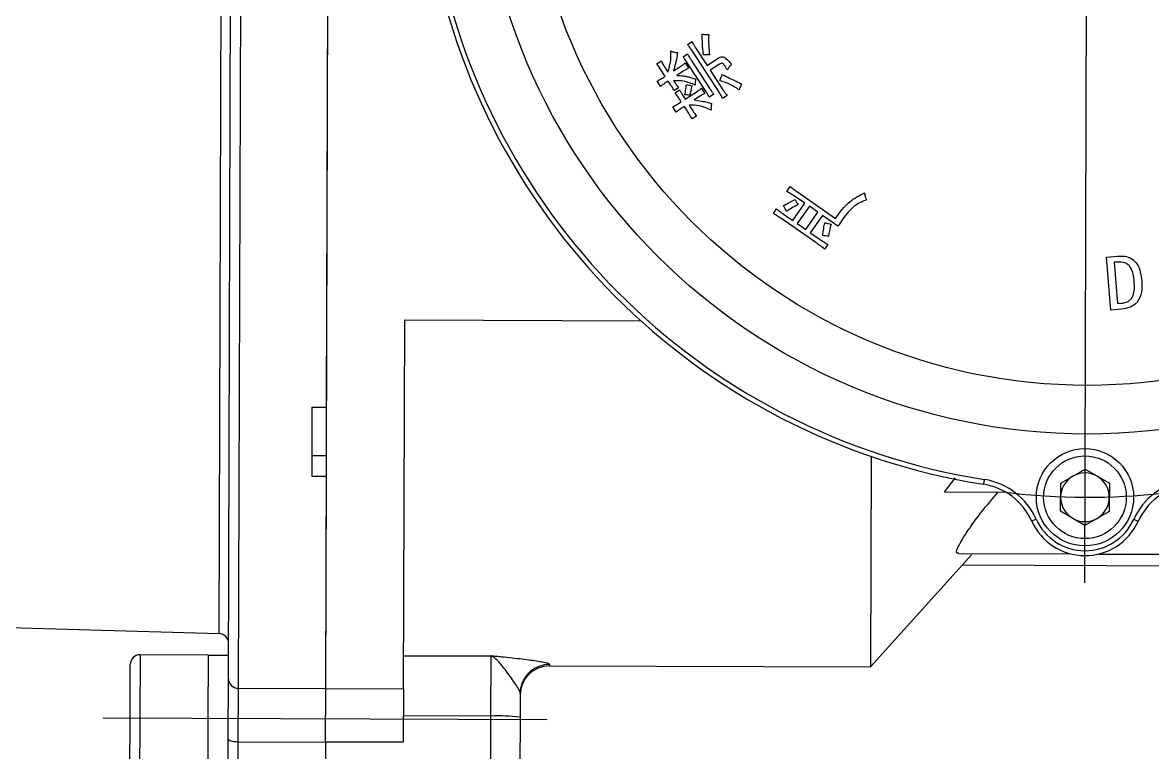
# Model space of a CAD drawing. Header units: millimetres. Extents: x 2928 to 3086, y 1537 to 1648.
# Drawn here: x 2962.84 to 2974.45, y 1610.91 to 1618.41 of the extents above; entities that cross this region are included whole.
import ezdxf

# ---------------------------------------------------------------- set-up
doc = ezdxf.new("R2010")
doc.units = ezdxf.units.MM

msp = doc.modelspace()

# ---------------------------------------------------------------- linework, layer by layer
at = {"color": 7, "linetype": 'Continuous', "lineweight": 25}
for p, q in [((2973.7552, 1612.6531), (2973.8049, 1628.2118)), ((2964.8561, 1612.1308), (2964.8807, 1619.8163)), ((2964.952, 1611.6686), (2964.9757, 1619.074)), ((2965.0756, 1619.0581), (2965.0517, 1611.5695)), ((2965.9517, 1611.5666), (2965.9756, 1619.0552)), ((2965.9609, 1614.4562), (2965.9756, 1619.0552)), ((2969.6728, 1618.1854), (2969.7181, 1618.2149)), ((2969.6255, 1618.06), (2969.6707, 1618.0894)), ((2970.0027, 1617.6835), (2969.7152, 1618.1259)), ((2969.7552, 1618.152), (2969.8731, 1617.9708)), ((2969.3549, 1617.9865), (2969.4002, 1618.0159)), ((2969.5276, 1617.913), (2969.5916, 1617.9546)), ((2969.6484, 1617.9952), (2969.6831, 1617.9419)), ((2969.8602, 1617.7046), (2969.6696, 1617.9978)), ((2969.7096, 1618.0238), (2969.9002, 1617.7306)), ((2969.8731, 1617.9708), (2969.9903, 1618.0469)), ((2970.0019, 1617.9824), (2969.906, 1617.9201)), ((2969.4423, 1617.8576), (2969.4077, 1617.9109)), ((2969.446, 1617.9395), (2969.4703, 1617.9022)), ((2969.6281, 1617.9101), (2969.5615, 1617.8668)), ((2969.906, 1617.9201), (2970.0428, 1617.7096)), ((2969.3927, 1617.7533), (2969.358, 1617.8066)), ((2969.4961, 1617.7749), (2969.4735, 1617.8096)), ((2969.5292, 1617.8116), (2969.5465, 1617.7849)), ((2969.5803, 1617.7387), (2969.535, 1617.7093)), ((2969.5444, 1617.689), (2969.5898, 1617.7184)), ((2969.8138, 1617.7351), (2969.8485, 1617.6818)), ((2969.6476, 1617.6233), (2969.7702, 1617.7029)), ((2969.8014, 1617.6549), (2969.7401, 1617.6152)), ((2969.7401, 1617.6152), (2969.8159, 1617.6037)), ((2969.9409, 1617.6736), (2969.8957, 1617.6442)), ((2970.081, 1617.6623), (2970.0331, 1617.6311)), ((2969.5554, 1617.4913), (2969.5207, 1617.5446)), ((2969.6631, 1617.5121), (2969.6389, 1617.5494)), ((2969.6875, 1617.562), (2969.703, 1617.538)), ((2969.7647, 1617.4492), (2969.7193, 1617.4198)), ((2970.6925, 1616.6756), (2970.727, 1616.7253)), ((2970.8013, 1616.67), (2971.1922, 1616.3985)), ((2970.7531, 1616.3767), (2970.877, 1616.5551)), ((2970.877, 1616.5551), (2970.7721, 1616.628)), ((2970.5542, 1616.4487), (2970.5869, 1616.4959)), ((2970.6586, 1616.4422), (2970.7531, 1616.3767)), ((2970.9243, 1616.5222), (2970.8004, 1616.3438)), ((2970.8869, 1616.2837), (2971.0109, 1616.4622)), ((2971.0109, 1616.4622), (2970.9243, 1616.5222)), ((2970.9917, 1616.1488), (2970.6295, 1616.4003)), ((2970.8004, 1616.3438), (2970.8869, 1616.2837)), ((2971.0581, 1616.4294), (2970.9341, 1616.251)), ((2971.2182, 1616.3181), (2971.0581, 1616.4294)), ((2970.9341, 1616.251), (2971.0208, 1616.1908)), ((2971.1143, 1616.1296), (2971.0816, 1616.0824)), ((2973.9796, 1616.0011), (2974.0881, 1616.0103)), ((2974.0256, 1615.4553), (2973.9796, 1616.0011)), ((2974.0932, 1615.9496), (2974.0581, 1615.9466)), ((2974.0581, 1615.9466), (2974.0939, 1615.5221)), ((2974.0939, 1615.5221), (2974.129, 1615.5251)), ((2974.1341, 1615.4644), (2974.0256, 1615.4553)), ((2966.7517, 1611.5641), (2966.7638, 1615.3543)), ((2966.7638, 1615.3543), (2969.1908, 1615.3465)), ((2965.8109, 1614.4567), (2965.8087, 1613.7496)), ((2965.8109, 1614.4567), (2965.9609, 1614.4562)), ((2965.8094, 1613.9621), (2965.9594, 1613.9616)), ((2971.5594, 1613.9518), (2971.5524, 1611.789)), ((2973.5085, 1613.6771), (2973.7589, 1613.8206)), ((2973.7589, 1613.8206), (2974.0085, 1613.6755)), ((2965.8087, 1613.7496), (2965.9587, 1613.7491)), ((2965.9517, 1611.5666), (2965.9587, 1613.7491)), ((2972.3131, 1613.5865), (2972.4275, 1613.7318)), ((2973.5076, 1613.3884), (2973.5085, 1613.6771)), ((2974.0085, 1613.6755), (2974.0076, 1613.3868)), ((2972.3131, 1613.5865), (2972.9433, 1613.5845)), ((2973.7571, 1613.2432), (2973.5076, 1613.3884)), ((2974.0076, 1613.3868), (2973.7571, 1613.2432)), ((2972.4581, 1612.9532), (2973.6139, 1612.9495)), ((2971.5524, 1611.789), (2972.5927, 1612.9401)), ((2972.4987, 1612.8359), (2978.82, 1612.8158)), ((2973.8984, 1612.9486), (2978.7369, 1612.9331)), ((2956.4184, 1612.3788), (2964.8561, 1612.1308)), ((2964.0428, 1611.9129), (2964.0407, 1611.2629)), ((2964.7428, 1611.9107), (2964.0428, 1611.9129)), ((2964.7428, 1611.9107), (2964.7407, 1611.2607)), ((2964.9528, 1611.904), (2964.7428, 1611.9047)), ((2963.9407, 1611.2633), (2963.9425, 1611.8133)), ((2966.7528, 1611.9038), (2967.6528, 1611.9009)), ((2967.6508, 1611.2836), (2967.6528, 1611.9009)), ((2968.2525, 1611.8143), (2968.2525, 1611.7995)), ((2968.2525, 1611.7995), (2971.5524, 1611.789)), ((2964.9501, 1611.0498), (2964.952, 1611.6686)), ((2965.0517, 1611.5695), (2965.05, 1611.0195)), ((2965.0517, 1611.5695), (2965.9517, 1611.5666)), ((2965.95, 1611.0166), (2965.9517, 1611.5666)), ((2965.9517, 1611.5666), (2966.7517, 1611.5641)), ((2966.7517, 1611.5641), (2966.7499, 1611.0141)), ((2967.9516, 1611.5158), (2967.9508, 1611.2706)), ((2963.6613, 1611.2642), (2968.2301, 1611.2496)), ((2963.939, 1610.7133), (2963.9407, 1611.2633)), ((2964.0407, 1611.2629), (2964.0387, 1610.6129)), ((2964.7407, 1611.2607), (2964.7386, 1610.6107)), ((2967.6508, 1611.2836), (2966.7508, 1611.2865)), ((2967.6482, 1610.4514), (2967.6508, 1611.2836)), ((2967.9508, 1611.2706), (2967.9491, 1610.7505)), ((2964.9485, 1610.56), (2964.9501, 1611.0498)), ((2965.05, 1611.0195), (2965.0482, 1610.4597)), ((2965.05, 1611.0195), (2965.95, 1611.0166)), ((2965.95, 1611.0166), (2965.9482, 1610.4568)), ((2966.7499, 1611.0141), (2965.95, 1611.0166))]:
    msp.add_line(p, q, dxfattribs=at)
at = {"color": 7, "linetype": 'Continuous', "lineweight": 25, "flags": 128}
for points in [[(2972.7173, 1613.6648), (2972.7174, 1613.6658), (2972.7179, 1613.6686), (2972.7186, 1613.6732), (2972.7196, 1613.6793), (2972.7207, 1613.6868), (2972.7221, 1613.6953), (2972.7235, 1613.7046), (2972.7251, 1613.7142)], [(2973.2101, 1613.2875), (2973.2109, 1613.2879), (2973.2135, 1613.289), (2973.2178, 1613.2909), (2973.2234, 1613.2935), (2973.2304, 1613.2965), (2973.2383, 1613.3001), (2973.2468, 1613.3039), (2973.2557, 1613.3079)], [(2974.3044, 1613.284), (2974.3035, 1613.2844), (2974.3009, 1613.2856), (2974.2967, 1613.2875), (2974.2911, 1613.2901), (2974.2842, 1613.2932), (2974.2763, 1613.2968), (2974.2678, 1613.3006), (2974.2589, 1613.3047)], [(2967.9516, 1611.5158), (2967.9575, 1611.5742), (2967.9577, 1611.5752)], [(2964.9501, 1611.0498), (2964.952, 1611.044), (2964.9576, 1611.0383), (2964.9669, 1611.0331), (2964.9793, 1611.0285), (2964.9944, 1611.0247), (2965.0117, 1611.0219), (2965.0304, 1611.0201), (2965.05, 1611.0195)]]:
    msp.add_lwpolyline(points, dxfattribs=at)
at = {"color": 7, "linetype": 'Continuous', "lineweight": 25}
for centre, radius in [((2973.7801, 1620.4319), 6.25), ((2973.7801, 1620.4319), 5.75), ((2973.758, 1613.5319), 0.5), ((2973.758, 1613.5319), 0.425)]:
    msp.add_circle(centre, radius, dxfattribs=at)
for centre, radius, start, end in [((2973.7801, 1620.4319), 6.85, 188.55945, 261.07462), ((2973.7801, 1620.4319), 6.8, 188.55945, 261.07462), ((2973.758, 1613.5319), 0.25, 59.81703, 119.81703), ((2972.6164, 1613.0227), 0.65, 24.04008, 81.07462), ((2972.6164, 1613.0227), 0.7, 24.04008, 81.07462), ((2973.758, 1613.5319), 0.25, 119.81703, 179.81703), ((2973.758, 1613.5319), 0.25, 359.81703, 59.81703), ((2974.8963, 1613.0154), 0.7, 98.55945, 155.59399), ((2974.8963, 1613.0154), 0.65, 98.55945, 155.59399), ((2973.7899, 1620.4319), 6.9, 262.96301, 276.46573), ((2973.758, 1613.5319), 0.25, 179.81703, 239.81703), ((2973.758, 1613.5319), 0.25, 299.81703, 359.81703), ((2973.758, 1613.5319), 0.55, 204.04008, 335.59399), ((2973.758, 1613.5319), 0.25, 239.81703, 299.81703), ((2973.758, 1613.5319), 0.6, 204.04008, 335.59399), ((2964.8532, 1612.0309), 0.1, 359.81703, 88.31703), ((2964.0425, 1611.8129), 0.1, 89.81703, 179.81703), ((2968.2515, 1611.4995), 0.3, 89.81703, 179.81703), ((2968.2514, 1611.5144), 0.2999, 89.7864, 168.30657), ((2965.0514, 1611.6689), 0.0994, 180.17099, 270.1666), ((2967.7197, 1609.412), 1.8729, 82.9131, 92.10825)]:
    msp.add_arc(centre, radius, start, end, dxfattribs=at)
for points, knots in [([(2969.7152, 1618.1259), (2969.7076, 1618.1372), (2969.694, 1618.1574), (2969.6793, 1618.1769), (2969.6728, 1618.1854)], [0, 0, 0, 0, 0.5599737, 1, 1, 1, 1]), ([(2969.7181, 1618.2149), (2969.7246, 1618.2029), (2969.7364, 1618.1816), (2969.7495, 1618.161), (2969.7552, 1618.152)], [0, 0, 0, 0, 0.5599786, 1, 1, 1, 1]), ([(2969.8364, 1618.0795), (2969.8317, 1618.1189), (2969.8234, 1618.1892), (2969.8238, 1618.2601), (2969.824, 1618.2912)], [0, 0, 0, 0, 0.560049, 1, 1, 1, 1]), ([(2969.824, 1618.2912), (2969.8362, 1618.2896), (2969.8582, 1618.2866), (2969.8802, 1618.288), (2969.8899, 1618.2886)], [0, 0, 0, 0, 0.5600387, 1, 1, 1, 1]), ([(2969.8899, 1618.2886), (2969.8887, 1618.2492), (2969.8866, 1618.1787), (2969.8945, 1618.1087), (2969.898, 1618.0779)], [0, 0, 0, 0, 0.5597422, 1, 1, 1, 1]), ([(2969.4703, 1617.9022), (2969.4824, 1617.9418), (2969.5042, 1618.0125), (2969.5013, 1618.0862), (2969.5, 1618.1186)], [0, 0, 0, 0, 0.5601023, 1, 1, 1, 1]), ([(2969.5, 1618.1186), (2969.5122, 1618.1136), (2969.534, 1618.1045), (2969.5575, 1618.1028), (2969.5678, 1618.1021)], [0, 0, 0, 0, 0.56053974, 1, 1, 1, 1]), ([(2969.5678, 1618.1021), (2969.5653, 1618.0803), (2969.5611, 1618.0444), (2969.55, 1617.9952), (2969.5393, 1617.954), (2969.5315, 1617.9267), (2969.5276, 1617.913)], [0, 0, 0, 0, 0.33995, 0.5599576, 0.7799832, 1, 1, 1, 1]), ([(2969.6707, 1618.0894), (2969.6778, 1618.077), (2969.6904, 1618.0549), (2969.7038, 1618.0333), (2969.7096, 1618.0238)], [0, 0, 0, 0, 0.56001276, 1, 1, 1, 1]), ([(2969.898, 1618.0779), (2969.8865, 1618.0788), (2969.866, 1618.0804), (2969.8455, 1618.0798), (2969.8364, 1618.0795)], [0, 0, 0, 0, 0.5600119, 1, 1, 1, 1]), ([(2969.4077, 1617.9109), (2969.3981, 1617.9252), (2969.3811, 1617.9508), (2969.3629, 1617.9756), (2969.3549, 1617.9865)], [0, 0, 0, 0, 0.559983, 1, 1, 1, 1]), ([(2969.4002, 1618.0159), (2969.4084, 1618.0014), (2969.423, 1617.9755), (2969.439, 1617.9505), (2969.446, 1617.9395)], [0, 0, 0, 0, 0.5599764, 1, 1, 1, 1]), ([(2969.5916, 1617.9546), (2969.6024, 1617.962), (2969.6216, 1617.9751), (2969.6402, 1617.9891), (2969.6484, 1617.9952)], [0, 0, 0, 0, 0.5599789, 1, 1, 1, 1]), ([(2969.6696, 1617.9978), (2969.6616, 1618.0095), (2969.6473, 1618.0306), (2969.6322, 1618.051), (2969.6255, 1618.06)], [0, 0, 0, 0, 0.5599923, 1, 1, 1, 1]), ([(2969.9903, 1618.0469), (2969.9963, 1618.0504), (2970.0084, 1618.0574), (2970.0294, 1618.0612), (2970.0503, 1618.0561), (2970.0836, 1618.0302), (2970.1058, 1618.0034), (2970.1235, 1617.9819)], [0, 0, 0, 0, 0.1251408, 0.2499546, 0.374553, 0.499613, 1, 1, 1, 1]), ([(2970.0813, 1617.9241), (2970.0711, 1617.9409), (2970.0583, 1617.9618), (2970.0423, 1617.9858), (2970.0292, 1617.9951), (2970.0143, 1617.9899), (2970.006, 1617.9849), (2970.0019, 1617.9824)], [0, 0, 0, 0, 0.5018581, 0.62727042, 0.74948666, 0.87458447, 1, 1, 1, 1]), ([(2970.1235, 1617.9819), (2970.1149, 1617.9717), (2970.0994, 1617.9534), (2970.0868, 1617.9331), (2970.0813, 1617.9241)], [0, 0, 0, 0, 0.5599647, 1, 1, 1, 1]), ([(2969.358, 1617.8066), (2969.374, 1617.8157), (2969.4026, 1617.832), (2969.4302, 1617.8498), (2969.4423, 1617.8576)], [0, 0, 0, 0, 0.5599741, 1, 1, 1, 1]), ([(2969.5615, 1617.8668), (2969.584, 1617.8657), (2969.6211, 1617.864), (2969.6721, 1617.8551), (2969.7141, 1617.8429), (2969.7419, 1617.8343), (2969.7558, 1617.83)], [0, 0, 0, 0, 0.3400704, 0.5599016, 0.7799449, 1, 1, 1, 1]), ([(2969.6831, 1617.9419), (2969.6727, 1617.9363), (2969.654, 1617.9263), (2969.636, 1617.915), (2969.6281, 1617.9101)], [0, 0, 0, 0, 0.55998567, 1, 1, 1, 1]), ([(2969.7558, 1617.83), (2969.7534, 1617.8183), (2969.7489, 1617.7973), (2969.7508, 1617.776), (2969.7516, 1617.7667)], [0, 0, 0, 0, 0.5596414, 1, 1, 1, 1]), ([(2970.0052, 1617.814), (2970.0097, 1617.8258), (2970.0177, 1617.847), (2970.0248, 1617.8685), (2970.028, 1617.878)], [0, 0, 0, 0, 0.55998575, 1, 1, 1, 1]), ([(2970.028, 1617.878), (2970.0503, 1617.8664), (2970.0872, 1617.8474), (2970.1395, 1617.8227), (2970.1836, 1617.8016), (2970.213, 1617.7875), (2970.2277, 1617.7804)], [0, 0, 0, 0, 0.3399824, 0.5599906, 0.7799957, 1, 1, 1, 1]), ([(2969.4735, 1617.8096), (2969.4581, 1617.7996), (2969.4305, 1617.7817), (2969.4043, 1617.762), (2969.3927, 1617.7533)], [0, 0, 0, 0, 0.5600397, 1, 1, 1, 1]), ([(2969.535, 1617.7093), (2969.5282, 1617.7218), (2969.5159, 1617.7441), (2969.5022, 1617.7655), (2969.4961, 1617.7749)], [0, 0, 0, 0, 0.5599762, 1, 1, 1, 1]), ([(2969.7516, 1617.7667), (2969.7117, 1617.7836), (2969.6403, 1617.8139), (2969.5632, 1617.8123), (2969.5292, 1617.8116)], [0, 0, 0, 0, 0.5600925, 1, 1, 1, 1]), ([(2969.5465, 1617.7849), (2969.5525, 1617.7761), (2969.5633, 1617.7604), (2969.5751, 1617.7453), (2969.5803, 1617.7387)], [0, 0, 0, 0, 0.5599698, 1, 1, 1, 1]), ([(2969.5898, 1617.7184), (2969.6001, 1617.7004), (2969.6187, 1617.6682), (2969.6388, 1617.637), (2969.6476, 1617.6233)], [0, 0, 0, 0, 0.5599845, 1, 1, 1, 1]), ([(2969.6456, 1617.6675), (2969.6482, 1617.6871), (2969.6527, 1617.722), (2969.6584, 1617.7568), (2969.6609, 1617.7722)], [0, 0, 0, 0, 0.5599947, 1, 1, 1, 1]), ([(2969.6609, 1617.7722), (2969.6717, 1617.7705), (2969.6909, 1617.7675), (2969.7097, 1617.7623), (2969.718, 1617.76)], [0, 0, 0, 0, 0.5599139, 1, 1, 1, 1]), ([(2969.718, 1617.76), (2969.713, 1617.7422), (2969.704, 1617.7104), (2969.6995, 1617.6777), (2969.6975, 1617.6633)], [0, 0, 0, 0, 0.5600109, 1, 1, 1, 1]), ([(2969.7702, 1617.7029), (2969.7786, 1617.7086), (2969.7935, 1617.7188), (2969.8076, 1617.7302), (2969.8138, 1617.7351)], [0, 0, 0, 0, 0.5599488, 1, 1, 1, 1]), ([(2969.9002, 1617.7306), (2969.9076, 1617.7198), (2969.9208, 1617.7006), (2969.9347, 1617.6819), (2969.9409, 1617.6736)], [0, 0, 0, 0, 0.5599889, 1, 1, 1, 1]), ([(2970.2033, 1617.719), (2970.1685, 1617.7413), (2970.1062, 1617.781), (2970.0361, 1617.8039), (2970.0052, 1617.814)], [0, 0, 0, 0, 0.5596768, 1, 1, 1, 1]), ([(2970.2277, 1617.7804), (2970.2223, 1617.7693), (2970.2127, 1617.7494), (2970.2062, 1617.7283), (2970.2033, 1617.719)], [0, 0, 0, 0, 0.5599317, 1, 1, 1, 1]), ([(2969.5207, 1617.5446), (2969.5372, 1617.5541), (2969.5666, 1617.5709), (2969.5951, 1617.5893), (2969.6077, 1617.5974)], [0, 0, 0, 0, 0.5599827, 1, 1, 1, 1]), ([(2969.6077, 1617.5974), (2969.5963, 1617.6147), (2969.5758, 1617.6457), (2969.554, 1617.6758), (2969.5444, 1617.689)], [0, 0, 0, 0, 0.5599889, 1, 1, 1, 1]), ([(2969.6975, 1617.6633), (2969.6879, 1617.6652), (2969.6707, 1617.6686), (2969.6533, 1617.6678), (2969.6456, 1617.6675)], [0, 0, 0, 0, 0.5601544, 1, 1, 1, 1]), ([(2969.8485, 1617.6818), (2969.8394, 1617.6773), (2969.8232, 1617.6693), (2969.808, 1617.6593), (2969.8014, 1617.6549)], [0, 0, 0, 0, 0.55983258, 1, 1, 1, 1]), ([(2969.8159, 1617.6037), (2969.8352, 1617.6), (2969.8698, 1617.5933), (2969.9037, 1617.5837), (2969.9186, 1617.5795)], [0, 0, 0, 0, 0.5599403, 1, 1, 1, 1]), ([(2969.8957, 1617.6442), (2969.8894, 1617.6557), (2969.8781, 1617.6762), (2969.8656, 1617.6959), (2969.8602, 1617.7046)], [0, 0, 0, 0, 0.5599849, 1, 1, 1, 1]), ([(2970.0331, 1617.6311), (2970.0277, 1617.6411), (2970.0181, 1617.6588), (2970.0074, 1617.676), (2970.0027, 1617.6835)], [0, 0, 0, 0, 0.5599833, 1, 1, 1, 1]), ([(2970.0428, 1617.7096), (2970.0493, 1617.7002), (2970.0609, 1617.6835), (2970.0749, 1617.6688), (2970.081, 1617.6623)], [0, 0, 0, 0, 0.5599666, 1, 1, 1, 1]), ([(2969.6389, 1617.5494), (2969.623, 1617.539), (2969.5946, 1617.5204), (2969.5673, 1617.5002), (2969.5554, 1617.4913)], [0, 0, 0, 0, 0.5600018, 1, 1, 1, 1]), ([(2969.7193, 1617.4198), (2969.7091, 1617.4372), (2969.691, 1617.4683), (2969.6716, 1617.4987), (2969.6631, 1617.5121)], [0, 0, 0, 0, 0.5599903, 1, 1, 1, 1]), ([(2969.9134, 1617.5118), (2969.873, 1617.5295), (2969.8007, 1617.5611), (2969.7221, 1617.5618), (2969.6875, 1617.562)], [0, 0, 0, 0, 0.55944937, 1, 1, 1, 1]), ([(2969.703, 1617.538), (2969.7142, 1617.5212), (2969.7342, 1617.4912), (2969.7553, 1617.462), (2969.7647, 1617.4492)], [0, 0, 0, 0, 0.5599992, 1, 1, 1, 1]), ([(2969.9186, 1617.5795), (2969.9172, 1617.5669), (2969.9146, 1617.5444), (2969.9138, 1617.5218), (2969.9134, 1617.5118)], [0, 0, 0, 0, 0.5599705, 1, 1, 1, 1]), ([(2970.7721, 1616.628), (2970.7574, 1616.6372), (2970.7311, 1616.6534), (2970.7043, 1616.6688), (2970.6925, 1616.6756)], [0, 0, 0, 0, 0.5600066, 1, 1, 1, 1]), ([(2970.727, 1616.7253), (2970.7405, 1616.7145), (2970.7647, 1616.6953), (2970.7901, 1616.6777), (2970.8013, 1616.67)], [0, 0, 0, 0, 0.5599129, 1, 1, 1, 1]), ([(2970.6568, 1616.5292), (2970.6707, 1616.5361), (2970.6937, 1616.5474), (2970.7249, 1616.5646), (2970.7515, 1616.579), (2970.7695, 1616.5879), (2970.7785, 1616.5924)], [0, 0, 0, 0, 0.3399615, 0.5599806, 0.7799953, 1, 1, 1, 1]), ([(2970.7785, 1616.5924), (2970.7833, 1616.5823), (2970.792, 1616.5642), (2970.8034, 1616.5477), (2970.8084, 1616.5405)], [0, 0, 0, 0, 0.5597619, 1, 1, 1, 1]), ([(2971.1922, 1616.3985), (2971.2374, 1616.4603), (2971.3179, 1616.5706), (2971.4385, 1616.6336), (2971.4915, 1616.6612)], [0, 0, 0, 0, 0.5605849, 1, 1, 1, 1]), ([(2971.5114, 1616.5892), (2971.4762, 1616.5742), (2971.4058, 1616.5443), (2971.3046, 1616.4502), (2971.251, 1616.3682), (2971.2182, 1616.3181)], [0, 0, 0, 0, 0.2800035, 0.5596284, 1, 1, 1, 1]), ([(2971.4915, 1616.6612), (2971.4934, 1616.6472), (2971.4968, 1616.6223), (2971.5069, 1616.5993), (2971.5114, 1616.5892)], [0, 0, 0, 0, 0.5607308, 1, 1, 1, 1]), ([(2970.6295, 1616.4003), (2970.6157, 1616.4097), (2970.5909, 1616.4264), (2970.5654, 1616.4419), (2970.5542, 1616.4487)], [0, 0, 0, 0, 0.5599863, 1, 1, 1, 1]), ([(2970.5869, 1616.4959), (2970.6, 1616.4855), (2970.6234, 1616.467), (2970.6479, 1616.4498), (2970.6586, 1616.4422)], [0, 0, 0, 0, 0.5599821, 1, 1, 1, 1]), ([(2970.6884, 1616.4683), (2970.6837, 1616.4803), (2970.6752, 1616.5017), (2970.6624, 1616.5208), (2970.6568, 1616.5292)], [0, 0, 0, 0, 0.5600966, 1, 1, 1, 1]), ([(2970.8084, 1616.5405), (2970.7853, 1616.5281), (2970.7441, 1616.5061), (2970.7054, 1616.4798), (2970.6884, 1616.4683)], [0, 0, 0, 0, 0.56002, 1, 1, 1, 1]), ([(2971.0613, 1616.221), (2971.0645, 1616.2459), (2971.0702, 1616.2904), (2971.0793, 1616.3342), (2971.0832, 1616.3535)], [0, 0, 0, 0, 0.56003884, 1, 1, 1, 1]), ([(2971.0832, 1616.3535), (2971.0951, 1616.3503), (2971.1163, 1616.3445), (2971.1381, 1616.3413), (2971.1476, 1616.3399)], [0, 0, 0, 0, 0.5601507, 1, 1, 1, 1]), ([(2971.1476, 1616.3399), (2971.1411, 1616.3166), (2971.1295, 1616.2752), (2971.1245, 1616.2324), (2971.1223, 1616.2136)], [0, 0, 0, 0, 0.5599054, 1, 1, 1, 1]), ([(2971.1223, 1616.2136), (2971.1109, 1616.2147), (2971.0905, 1616.2167), (2971.0702, 1616.2197), (2971.0613, 1616.221)], [0, 0, 0, 0, 0.5599825, 1, 1, 1, 1]), ([(2971.0816, 1616.0824), (2971.065, 1616.0951), (2971.0355, 1616.1178), (2971.0051, 1616.1393), (2970.9917, 1616.1488)], [0, 0, 0, 0, 0.5599918, 1, 1, 1, 1]), ([(2971.0208, 1616.1908), (2971.0381, 1616.179), (2971.0689, 1616.1581), (2971.1004, 1616.1383), (2971.1143, 1616.1296)], [0, 0, 0, 0, 0.5599948, 1, 1, 1, 1]), ([(2974.0881, 1616.0103), (2974.1139, 1616.0112), (2974.1655, 1616.013), (2974.2415, 1615.9891), (2974.3008, 1615.9287), (2974.3303, 1615.8456), (2974.3375, 1615.7853), (2974.341, 1615.7551)], [0, 0, 0, 0, 0.1870707, 0.3734206, 0.5592058, 0.7792802, 1, 1, 1, 1]), ([(2974.2644, 1615.7487), (2974.2616, 1615.7738), (2974.2558, 1615.8237), (2974.2356, 1615.8852), (2974.202, 1615.9236), (2974.1574, 1615.9497), (2974.1189, 1615.9496), (2974.0932, 1615.9496)], [0, 0, 0, 0, 0.25086797, 0.50079299, 0.62583112, 0.75091805, 1, 1, 1, 1]), ([(2974.129, 1615.5251), (2974.1541, 1615.5293), (2974.1917, 1615.5356), (2974.2318, 1615.5674), (2974.2591, 1615.6102), (2974.2686, 1615.6739), (2974.2658, 1615.7237), (2974.2644, 1615.7487)], [0, 0, 0, 0, 0.2491569, 0.374209, 0.4992114, 0.7491474, 1, 1, 1, 1]), ([(2974.341, 1615.7551), (2974.3429, 1615.7169), (2974.3467, 1615.6411), (2974.3067, 1615.537), (2974.2231, 1615.4786), (2974.1638, 1615.4691), (2974.1341, 1615.4644)], [0, 0, 0, 0, 0.2813033, 0.559607, 0.7794166, 1, 1, 1, 1]), ([(2972.4581, 1612.9605), (2972.4514, 1612.9588), (2972.4318, 1612.9536), (2972.4432, 1612.9988), (2972.484, 1613.0808), (2972.5663, 1613.2094), (2972.695, 1613.3847), (2972.8073, 1613.5168), (2972.865, 1613.5848)], [0, 0, 0, 0, 0.0778123, 0.2294, 0.3721367, 0.5274503, 0.7569732, 1, 1, 1, 1]), ([(2968.2525, 1611.8143), (2968.2525, 1611.8169), (2968.2478, 1611.8198), (2968.2342, 1611.8245), (2968.2287, 1611.8262), (2968.2154, 1611.8296), (2968.2077, 1611.8314), (2968.1821, 1611.8368), (2968.1615, 1611.8406), (2968.1142, 1611.8482), (2968.0874, 1611.8521), (2968.0018, 1611.8637), (2967.9368, 1611.8712), (2967.8331, 1611.8823), (2967.7975, 1611.886), (2967.7436, 1611.8915), (2967.7255, 1611.8934), (2967.6892, 1611.8971), (2967.6709, 1611.899), (2967.6528, 1611.9009)], [0, 0, 0, 0, 0.125, 0.125, 0.1875, 0.1875, 0.25, 0.25, 0.375, 0.375, 0.5, 0.5, 0.75, 0.75, 0.875, 0.875, 0.9375, 0.9375, 1, 1, 1, 1]), ([(2967.9516, 1611.5158), (2967.9516, 1611.5276), (2967.9461, 1611.5416), (2967.9285, 1611.5739), (2967.9165, 1611.5921), (2967.8902, 1611.6304), (2967.8758, 1611.6508), (2967.8466, 1611.6918), (2967.8318, 1611.7124), (2967.8027, 1611.7524), (2967.7884, 1611.7717), (2967.7602, 1611.8076), (2967.7464, 1611.8243), (2967.7191, 1611.8537), (2967.7057, 1611.8664), (2967.6858, 1611.882), (2967.6792, 1611.8866), (2967.666, 1611.8947), (2967.6593, 1611.8981), (2967.6528, 1611.9009)], [0, 0, 0, 0, 0.125, 0.125, 0.25, 0.25, 0.375, 0.375, 0.5, 0.5, 0.625, 0.625, 0.75, 0.75, 0.875, 0.875, 0.9375, 0.9375, 1, 1, 1, 1])]:
    msp.add_open_spline(points, degree=3, knots=knots, dxfattribs=at)

doc.saveas('drawing.dxf')
